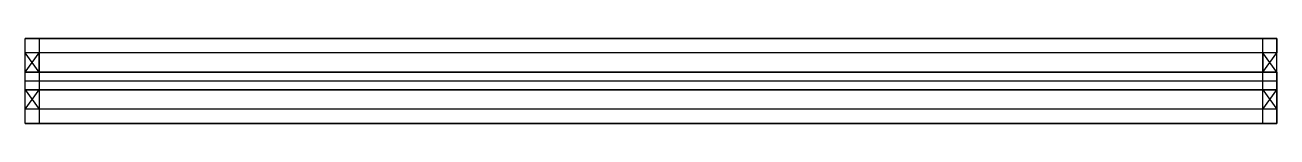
# Model space of a CAD drawing. Extents: x 0 to 352, y 0 to 24.
import ezdxf

# ---------------------------------------------------------------- set-up
doc = ezdxf.new("R2010")
doc.units = 0
doc.layers.get('0').update_dxf_attribs({"linetype": 'CONTINUOUS'})

msp = doc.modelspace()

# ---------------------------------------------------------------- linework, layer by layer
at = {"linetype": 'CONTINUOUS'}
for p, q in [((351.93, 24), (0, 24)), ((0, 0), (0, 24)), ((0, 24), (351.93, 24)), ((0, 20), (0, 24)), ((4, 24), (4, 0)), ((347.93, 0), (347.93, 24)), ((351.93, 0), (351.93, 24)), ((351.93, 24), (351.93, 20)), ((351.93, 20), (0, 20)), ((351.93, 20), (0, 20)), ((0, 14.5), (0, 20)), ((4, 14.5), (0, 20)), ((0, 14.5), (4, 20)), ((4, 14.5), (4, 20)), ((351.93, 20), (347.93, 20)), ((351.93, 14.5), (347.93, 20)), ((347.93, 14.5), (351.93, 20)), ((347.93, 20), (347.93, 14.5)), ((351.93, 14.5), (351.93, 20)), ((351.93, 14.5), (0, 14.5)), ((0, 14.5), (351.93, 14.5)), ((0, 0), (0, 14.5)), ((351.93, 14.5), (351.93, 0)), ((351.93, 12), (0, 12)), ((351.93, 9.5), (0, 9.5)), ((0, 9.5), (351.93, 9.5)), ((0, 4), (4, 9.5)), ((0, 9.5), (4, 4)), ((4, 9.5), (4, 4)), ((347.93, 4), (347.93, 9.5)), ((347.93, 9.5), (351.93, 4)), ((347.93, 4), (351.93, 9.5)), ((351.93, 4), (0, 4)), ((351.93, 4), (0, 4)), ((0, 0), (351.93, 0)), ((351.93, 0), (0, 0))]:
    msp.add_line(p, q, dxfattribs=at)

doc.saveas('drawing.dxf')
